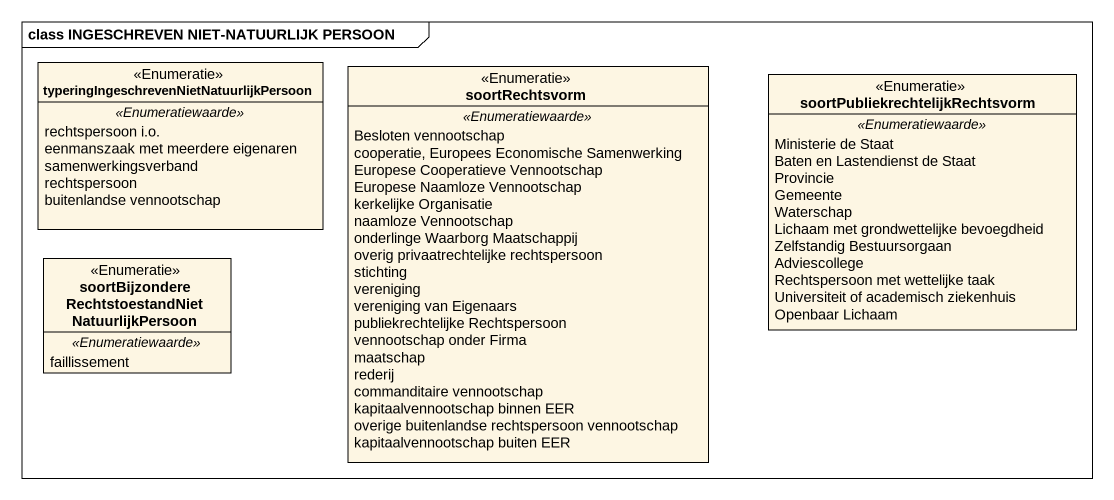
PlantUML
@startuml
mainframe class INGESCHREVEN NIET-NATUURLIJK PERSOON
hide circle
hide empty members
enum "typeringIngeschrevenNietNatuurlijkPersoon" as typeringIngeschrevenNietNatu <<Enumeratie>> {
  .. <<Enumeratiewaarde>> ..
  rechtspersoon i.o.
  eenmanszaak met meerdere eigenaren
  samenwerkingsverband
  rechtspersoon
  buitenlandse vennootschap
}
enum soortRechtsvorm <<Enumeratie>> {
  .. <<Enumeratiewaarde>> ..
  Besloten vennootschap
  cooperatie, Europees Economische Samenwerking
  Europese Cooperatieve Vennootschap
  Europese Naamloze Vennootschap
  kerkelijke Organisatie
  naamloze Vennootschap
  onderlinge Waarborg Maatschappij
  overig privaatrechtelijke rechtspersoon
  stichting
  vereniging
  vereniging van Eigenaars
  publiekrechtelijke Rechtspersoon
  vennootschap onder Firma
  maatschap
  rederij
  commanditaire vennootschap
  kapitaalvennootschap binnen EER
  overige buitenlandse rechtspersoon vennootschap
  kapitaalvennootschap buiten EER
}
enum "soortPubliekrechtelijkRechtsvorm" as soortPubliekrechtelijkRechts <<Enumeratie>> {
  .. <<Enumeratiewaarde>> ..
  Ministerie de Staat
  Baten en Lastendienst de Staat
  Provincie
  Gemeente
  Waterschap
  Lichaam met grondwettelijke bevoegdheid
  Zelfstandig Bestuursorgaan
  Adviescollege
  Rechtspersoon met wettelijke taak
  Universiteit of academisch ziekenhuis
  Openbaar Lichaam
}
enum "soortBijzondereRechtstoestandNietNatuurlijkPersoon" as soortBijzondereRechtstoestan <<Enumeratie>> {
  .. <<Enumeratiewaarde>> ..
  faillissement
}
@enduml
